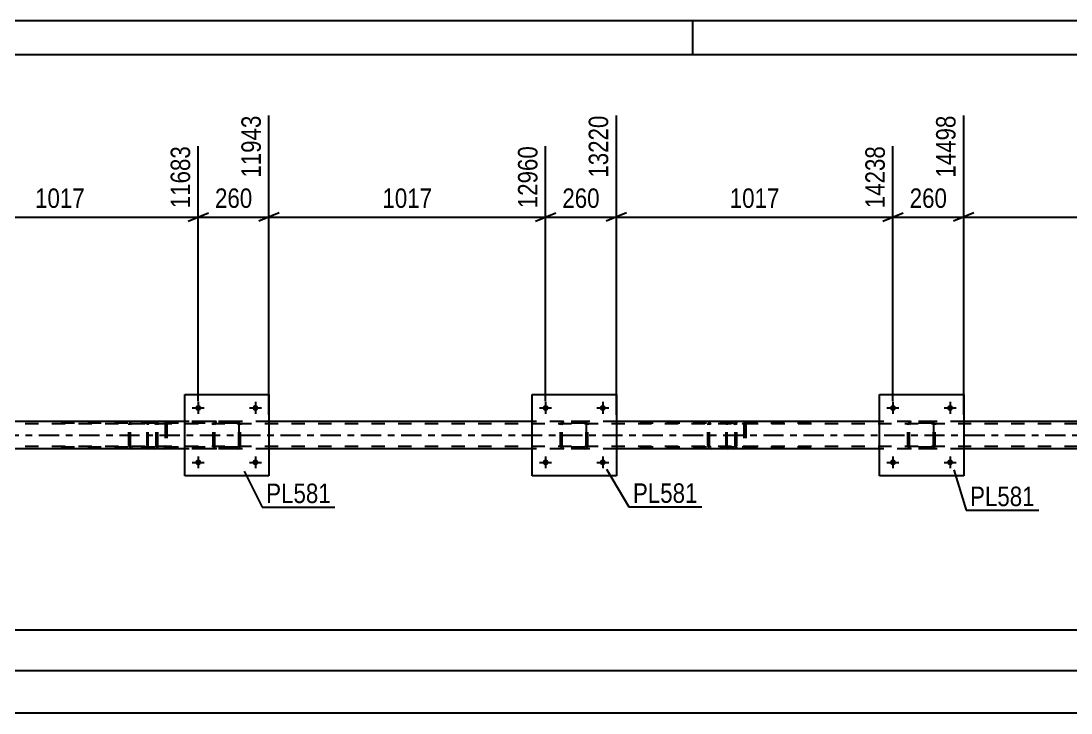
# Model space of a CAD drawing. Header units: millimetres. Extents: x 0 to 841, y 0 to 594.
# Drawn here: x 532.2 to 686.6, y 492.2 to 594 of the extents above; entities that cross this region are included whole.
import ezdxf

# ---------------------------------------------------------------- set-up
doc = ezdxf.new("R2010")
doc.units = ezdxf.units.MM
doc.linetypes.add('DXK_LINE_DOT2', pattern=[3.9198, 1.9599, -1.9599])
doc.linetypes.add('DXK_LINE_DOT3', pattern=[5.9187, 2.979, -0.9799, 0.9799, -0.9799])
doc.styles.add('Arial Narrow', font='ARIALN.TTF', dxfattribs={"height": 0.2})

# ---------------------------------------------------------------- blocks, each defined once
blk = doc.blocks.new('Unknown-404166606-1135')
at = {"color": 5, "linetype": 'Continuous'}
for p, q in [((841, 594), (0, 594)), ((631, 589), (631, 594)), ((836, 589), (5, 589))]:
    blk.add_line(p, q, dxfattribs=at)
blk = doc.blocks.new('Part-404166606-1416 - 1346')
at = {"color": 7, "linetype": 'DXK_LINE_DOT2'}
for p, q in [((738.57, 534.74), (90.91, 534.74)), ((568.65, 535.06), (556.25, 535.06)), ((619.73, 535.06), (607.33, 535.06)), ((670.81, 535.06), (658.41, 535.06)), ((738.57, 531.38), (90.91, 531.38)), ((568.65, 531.06), (556.25, 531.06)), ((619.73, 531.06), (607.33, 531.06)), ((670.81, 531.06), (658.41, 531.06))]:
    blk.add_line(p, q, dxfattribs=at)
at = {"color": 2, "linetype": 'Continuous'}
for p, q in [((556.25, 535.06), (517.57, 535.06)), ((607.33, 535.06), (568.65, 535.06)), ((658.41, 535.06), (619.73, 535.06)), ((709.49, 535.06), (670.81, 535.06)), ((556.25, 531.06), (517.57, 531.06)), ((607.33, 531.06), (568.65, 531.06)), ((658.41, 531.06), (619.73, 531.06)), ((709.49, 531.06), (670.81, 531.06))]:
    blk.add_line(p, q, dxfattribs=at)
at = {"color": 7, "linetype": 'DXK_LINE_DOT3'}
blk.add_line((90.91, 533.06), (738.57, 533.06), dxfattribs=at)
blk = doc.blocks.new('Part-404166606-20052 - 1346')
at = {"color": 2, "linetype": 'Continuous'}
for p, q in [((658.41, 527.06), (658.41, 539.06)), ((658.41, 539.06), (670.81, 539.06)), ((670.81, 539.06), (670.81, 527.06)), ((670.81, 527.06), (658.41, 527.06))]:
    blk.add_line(p, q, dxfattribs=at)
blk = doc.blocks.new('Part-404166606-1513 - 1346')
at = {"color": 7, "linetype": 'DXK_LINE_DOT2'}
for p, q in [((635.91, 534.76), (635.89, 534.58)), ((635.89, 531.54), (635.89, 534.58)), ((635.97, 534.91), (635.91, 534.76)), ((636.06, 535.02), (635.97, 534.91)), ((636.02, 534.58), (636.03, 534.67)), ((636.02, 531.54), (636.02, 534.58)), ((636.03, 534.67), (636.06, 534.75)), ((636.16, 535.06), (636.06, 535.02)), ((636.06, 534.75), (636.11, 534.8)), ((636.11, 534.8), (636.16, 534.82)), ((648.32, 535.06), (636.16, 535.06)), ((648.32, 534.82), (636.16, 534.82)), ((637.44, 534.82), (637.44, 535.06)), ((638.44, 535.02), (638.25, 535.06)), ((638.25, 534.82), (638.35, 534.8)), ((638.35, 534.8), (638.43, 534.75)), ((638.43, 534.75), (638.48, 534.67)), ((638.48, 534.67), (638.5, 534.58)), ((638.5, 534.58), (638.5, 531.54)), ((638.74, 534.66), (638.72, 534.76)), ((638.75, 534.58), (638.74, 534.66)), ((638.75, 534.58), (638.75, 531.54)), ((635.89, 531.54), (635.91, 531.35)), ((635.91, 531.35), (635.97, 531.2)), ((635.97, 531.2), (636.06, 531.09)), ((636.03, 531.44), (636.02, 531.54)), ((636.06, 531.37), (636.03, 531.44)), ((636.11, 531.31), (636.06, 531.37)), ((636.16, 531.3), (636.11, 531.31)), ((648.32, 531.3), (636.16, 531.3)), ((637.44, 531.06), (637.44, 531.3)), ((638.35, 531.31), (638.25, 531.3)), ((638.43, 531.37), (638.35, 531.31)), ((638.48, 531.44), (638.43, 531.37)), ((638.5, 531.54), (638.48, 531.44)), ((638.72, 531.35), (638.74, 531.45)), ((638.74, 531.45), (638.75, 531.54)), ((636.06, 531.09), (636.16, 531.06)), ((648.32, 531.06), (636.16, 531.06)), ((638.25, 531.06), (638.44, 531.09))]:
    blk.add_line(p, q, dxfattribs=at)
for centre, start, end in [((638.27, 534.56), 23.8494, 68.8059), ((638.27, 531.55), 291.1941, 336.1506)]:
    blk.add_arc(centre, 0.492, start, end, dxfattribs=at)
blk = doc.blocks.new('Part-404166606-1514 - 1346')
at = {"color": 7, "linetype": 'DXK_LINE_DOT2'}
for p, q in [((550.78, 534.76), (550.75, 534.58)), ((550.75, 531.54), (550.75, 534.58)), ((550.83, 534.91), (550.78, 534.76)), ((550.92, 535.02), (550.83, 534.91)), ((550.89, 534.58), (550.9, 534.67)), ((550.89, 531.54), (550.89, 534.58)), ((550.9, 534.67), (550.93, 534.75)), ((551.03, 535.06), (550.92, 535.02)), ((550.93, 534.75), (550.97, 534.8)), ((550.97, 534.8), (551.03, 534.82)), ((563.18, 535.06), (551.03, 535.06)), ((563.18, 534.82), (551.03, 534.82)), ((552.3, 534.82), (552.3, 535.06)), ((553.31, 535.02), (553.12, 535.06)), ((553.12, 534.82), (553.21, 534.8)), ((553.21, 534.8), (553.29, 534.75)), ((553.29, 534.75), (553.35, 534.67)), ((553.35, 534.67), (553.37, 534.58)), ((553.37, 534.58), (553.37, 531.54)), ((553.6, 534.66), (553.58, 534.76)), ((553.62, 534.58), (553.6, 534.66)), ((553.62, 534.58), (553.62, 531.54)), ((550.75, 531.54), (550.78, 531.35)), ((550.78, 531.35), (550.83, 531.2)), ((550.83, 531.2), (550.92, 531.09)), ((550.9, 531.44), (550.89, 531.54)), ((550.93, 531.37), (550.9, 531.44)), ((550.97, 531.31), (550.93, 531.37)), ((551.03, 531.3), (550.97, 531.31)), ((563.18, 531.3), (551.03, 531.3)), ((552.3, 531.06), (552.3, 531.3)), ((553.21, 531.31), (553.12, 531.3)), ((553.29, 531.37), (553.21, 531.31)), ((553.35, 531.44), (553.29, 531.37)), ((553.37, 531.54), (553.35, 531.44)), ((553.58, 531.35), (553.6, 531.45)), ((553.6, 531.45), (553.62, 531.54)), ((550.92, 531.09), (551.03, 531.06)), ((563.18, 531.06), (551.03, 531.06)), ((553.12, 531.06), (553.31, 531.09))]:
    blk.add_line(p, q, dxfattribs=at)
for centre, start, end in [((553.13, 534.56), 23.8494, 68.8059), ((553.13, 531.55), 291.1941, 336.1506)]:
    blk.add_arc(centre, 0.492, start, end, dxfattribs=at)
blk = doc.blocks.new('Part-404166606-1521 - 1346')
at = {"color": 7, "linetype": 'DXK_LINE_DOT2'}
for p, q in [((636.92, 535.06), (621.94, 535.06)), ((636.92, 534.82), (621.94, 534.82)), ((633.2, 534.66), (633.18, 534.58)), ((633.18, 531.54), (633.18, 534.58)), ((633.22, 534.76), (633.2, 534.66)), ((633.43, 534.58), (633.45, 534.67)), ((633.43, 531.54), (633.43, 534.58)), ((633.45, 534.67), (633.51, 534.75)), ((633.69, 535.06), (633.49, 535.02)), ((633.51, 534.75), (633.59, 534.8)), ((633.59, 534.8), (633.69, 534.82)), ((637.12, 535.02), (636.92, 535.06)), ((636.92, 534.82), (637.02, 534.8)), ((637.02, 534.8), (637.11, 534.75)), ((637.11, 534.75), (637.16, 534.67)), ((637.16, 534.67), (637.18, 534.58)), ((637.18, 531.54), (637.18, 534.58)), ((637.42, 534.66), (637.4, 534.76)), ((637.44, 534.58), (637.42, 534.66)), ((637.44, 531.54), (637.44, 534.58)), ((636.92, 531.3), (621.94, 531.3)), ((633.18, 531.54), (633.2, 531.45)), ((633.2, 531.45), (633.22, 531.35)), ((633.45, 531.44), (633.43, 531.54)), ((633.51, 531.37), (633.45, 531.44)), ((633.59, 531.31), (633.51, 531.37)), ((633.69, 531.3), (633.59, 531.31)), ((637.02, 531.31), (636.92, 531.3)), ((637.11, 531.37), (637.02, 531.31)), ((637.16, 531.44), (637.11, 531.37)), ((637.18, 531.54), (637.16, 531.44)), ((637.4, 531.35), (637.42, 531.45)), ((637.42, 531.45), (637.44, 531.54)), ((636.92, 531.06), (621.94, 531.06)), ((633.49, 531.09), (633.69, 531.06)), ((636.92, 531.06), (637.12, 531.09))]:
    blk.add_line(p, q, dxfattribs=at)
for centre, start, end in [((633.67, 534.55), 110.7583, 155.68), ((636.94, 534.55), 24.32, 69.2417), ((633.67, 531.56), 204.32, 249.2417), ((636.94, 531.56), 290.7583, 335.68)]:
    blk.add_arc(centre, 0.496, start, end, dxfattribs=at)
blk = doc.blocks.new('Part-404166606-1522 - 1346')
at = {"color": 7, "linetype": 'DXK_LINE_DOT2'}
for p, q in [((551.79, 535.06), (536.8, 535.06)), ((551.79, 534.82), (536.8, 534.82)), ((548.06, 534.66), (548.04, 534.58)), ((548.04, 531.54), (548.04, 534.58)), ((548.08, 534.76), (548.06, 534.66)), ((548.3, 534.58), (548.32, 534.67)), ((548.3, 531.54), (548.3, 534.58)), ((548.32, 534.67), (548.38, 534.75)), ((548.56, 535.06), (548.36, 535.02)), ((548.38, 534.75), (548.46, 534.8)), ((548.46, 534.8), (548.56, 534.82)), ((551.99, 535.02), (551.79, 535.06)), ((551.79, 534.82), (551.89, 534.8)), ((551.89, 534.8), (551.97, 534.75)), ((551.97, 534.75), (552.03, 534.67)), ((552.03, 534.67), (552.05, 534.58)), ((552.05, 531.54), (552.05, 534.58)), ((552.28, 534.66), (552.26, 534.76)), ((552.3, 534.58), (552.28, 534.66)), ((552.3, 531.54), (552.3, 534.58)), ((551.79, 531.3), (536.8, 531.3)), ((548.04, 531.54), (548.06, 531.45)), ((548.06, 531.45), (548.08, 531.35)), ((548.32, 531.44), (548.3, 531.54)), ((548.38, 531.37), (548.32, 531.44)), ((548.46, 531.31), (548.38, 531.37)), ((548.56, 531.3), (548.46, 531.31)), ((551.89, 531.31), (551.79, 531.3)), ((551.97, 531.37), (551.89, 531.31)), ((552.03, 531.44), (551.97, 531.37)), ((552.05, 531.54), (552.03, 531.44)), ((552.26, 531.35), (552.28, 531.45)), ((552.28, 531.45), (552.3, 531.54)), ((551.79, 531.06), (536.8, 531.06)), ((548.36, 531.09), (548.56, 531.06)), ((551.79, 531.06), (551.99, 531.09))]:
    blk.add_line(p, q, dxfattribs=at)
for centre, start, end in [((548.54, 534.55), 110.7583, 155.68), ((551.81, 534.55), 24.32, 69.2417), ((548.54, 531.56), 204.32, 249.2417), ((551.81, 531.56), 290.7583, 335.68)]:
    blk.add_arc(centre, 0.496, start, end, dxfattribs=at)
blk = doc.blocks.new('Part-404166606-20047 - 1346')
at = {"color": 7, "linetype": 'DXK_LINE_DOT2'}
for p, q in [((560.45, 534.58), (560.48, 534.76)), ((560.48, 534.76), (560.45, 534.58)), ((560.45, 531.54), (560.45, 534.58)), ((560.45, 531.54), (560.45, 534.58)), ((560.69, 534.58), (560.71, 534.67)), ((560.69, 531.54), (560.69, 534.58)), ((560.69, 531.54), (560.69, 534.58)), ((560.71, 534.67), (560.76, 534.75)), ((560.74, 535.02), (560.93, 535.06)), ((560.93, 535.06), (560.74, 535.02)), ((560.76, 534.75), (560.84, 534.8)), ((560.84, 534.8), (560.93, 534.82)), ((563.97, 535.06), (560.93, 535.06)), ((563.97, 534.82), (560.93, 534.82)), ((563.97, 535.06), (564.15, 535.02)), ((564.15, 535.02), (563.97, 535.06)), ((563.97, 534.82), (564.06, 534.8)), ((564.06, 534.8), (564.14, 534.75)), ((564.14, 534.75), (564.19, 534.67)), ((564.19, 534.67), (564.21, 534.58)), ((564.21, 531.54), (564.21, 534.58)), ((564.21, 534.58), (564.21, 531.54)), ((564.41, 534.76), (564.45, 534.58)), ((564.45, 534.58), (564.41, 534.76)), ((564.45, 531.54), (564.45, 534.58)), ((564.45, 531.54), (564.45, 534.58)), ((560.48, 531.35), (560.45, 531.54)), ((560.45, 531.54), (560.48, 531.35)), ((560.71, 531.44), (560.69, 531.54)), ((560.76, 531.37), (560.71, 531.44)), ((560.84, 531.31), (560.76, 531.37)), ((560.93, 531.3), (560.84, 531.31)), ((563.97, 531.3), (560.93, 531.3)), ((564.06, 531.31), (563.97, 531.3)), ((564.14, 531.37), (564.06, 531.31)), ((564.19, 531.44), (564.14, 531.37)), ((564.21, 531.54), (564.19, 531.44)), ((564.45, 531.54), (564.41, 531.35)), ((564.41, 531.35), (564.45, 531.54)), ((560.93, 531.06), (560.74, 531.09)), ((560.74, 531.09), (560.93, 531.06)), ((563.97, 531.06), (560.93, 531.06)), ((564.15, 531.09), (563.97, 531.06)), ((563.97, 531.06), (564.15, 531.09))]:
    blk.add_line(p, q, dxfattribs=at)
at = {"color": 7, "linetype": 'DXK_LINE_DOT3'}
blk.add_line((562.45, 533.06), (562.45, 533.06), dxfattribs=at)
at = {"color": 7, "linetype": 'DXK_LINE_DOT2'}
for centre, start, end in [((560.93, 534.58), 112.5, 157.5), ((560.93, 534.58), 112.5, 157.5), ((563.97, 534.58), 22.5, 67.5), ((563.97, 534.58), 22.5, 67.5), ((560.93, 531.54), 202.5, 247.5), ((560.93, 531.54), 202.5, 247.5), ((563.97, 531.54), 292.5, 337.5), ((563.97, 531.54), 292.5, 337.5)]:
    blk.add_arc(centre, 0.48, start, end, dxfattribs=at)
blk = doc.blocks.new('Part-404166606-20048 - 1346')
at = {"color": 2, "linetype": 'Continuous'}
for p, q in [((556.25, 527.06), (556.25, 539.06)), ((556.25, 539.06), (568.65, 539.06)), ((568.65, 539.06), (568.65, 527.06)), ((568.65, 527.06), (556.25, 527.06))]:
    blk.add_line(p, q, dxfattribs=at)
blk = doc.blocks.new('Part-404166606-20049 - 1346')
at = {"color": 7, "linetype": 'DXK_LINE_DOT2'}
for p, q in [((611.53, 534.58), (611.57, 534.76)), ((611.57, 534.76), (611.53, 534.58)), ((611.53, 531.54), (611.53, 534.58)), ((611.53, 531.54), (611.53, 534.58)), ((611.77, 534.58), (611.79, 534.67)), ((611.77, 531.54), (611.77, 534.58)), ((611.77, 531.54), (611.77, 534.58)), ((611.79, 534.67), (611.84, 534.75)), ((611.82, 535.02), (612.01, 535.06)), ((612.01, 535.06), (611.82, 535.02)), ((611.84, 534.75), (611.92, 534.8)), ((611.92, 534.8), (612.01, 534.82)), ((615.05, 535.06), (612.01, 535.06)), ((615.05, 534.82), (612.01, 534.82)), ((615.05, 535.06), (615.23, 535.02)), ((615.23, 535.02), (615.05, 535.06)), ((615.05, 534.82), (615.14, 534.8)), ((615.14, 534.8), (615.22, 534.75)), ((615.22, 534.75), (615.27, 534.67)), ((615.27, 534.67), (615.29, 534.58)), ((615.29, 531.54), (615.29, 534.58)), ((615.29, 534.58), (615.29, 531.54)), ((615.49, 534.76), (615.53, 534.58)), ((615.53, 534.58), (615.49, 534.76)), ((615.53, 531.54), (615.53, 534.58)), ((615.53, 531.54), (615.53, 534.58)), ((611.57, 531.35), (611.53, 531.54)), ((611.53, 531.54), (611.57, 531.35)), ((611.79, 531.44), (611.77, 531.54)), ((611.84, 531.37), (611.79, 531.44)), ((611.92, 531.31), (611.84, 531.37)), ((612.01, 531.3), (611.92, 531.31)), ((615.05, 531.3), (612.01, 531.3)), ((615.14, 531.31), (615.05, 531.3)), ((615.22, 531.37), (615.14, 531.31)), ((615.27, 531.44), (615.22, 531.37)), ((615.29, 531.54), (615.27, 531.44)), ((615.53, 531.54), (615.49, 531.35)), ((615.49, 531.35), (615.53, 531.54)), ((612.01, 531.06), (611.82, 531.09)), ((611.82, 531.09), (612.01, 531.06)), ((615.05, 531.06), (612.01, 531.06)), ((615.23, 531.09), (615.05, 531.06)), ((615.05, 531.06), (615.23, 531.09))]:
    blk.add_line(p, q, dxfattribs=at)
at = {"color": 7, "linetype": 'DXK_LINE_DOT3'}
blk.add_line((613.53, 533.06), (613.53, 533.06), dxfattribs=at)
at = {"color": 7, "linetype": 'DXK_LINE_DOT2'}
for centre, start, end in [((612.01, 534.58), 112.5, 157.5), ((612.01, 534.58), 112.5, 157.5), ((615.05, 534.58), 22.5, 67.5), ((615.05, 534.58), 22.5, 67.5), ((612.01, 531.54), 202.5, 247.5), ((612.01, 531.54), 202.5, 247.5), ((615.05, 531.54), 292.5, 337.5), ((615.05, 531.54), 292.5, 337.5)]:
    blk.add_arc(centre, 0.48, start, end, dxfattribs=at)
blk = doc.blocks.new('Part-404166606-20050 - 1346')
at = {"color": 2, "linetype": 'Continuous'}
for p, q in [((607.33, 527.06), (607.33, 539.06)), ((607.33, 539.06), (619.73, 539.06)), ((619.73, 539.06), (619.73, 527.06)), ((619.73, 527.06), (607.33, 527.06))]:
    blk.add_line(p, q, dxfattribs=at)
blk = doc.blocks.new('Part-404166606-20051 - 1346')
at = {"color": 7, "linetype": 'DXK_LINE_DOT2'}
for p, q in [((662.61, 534.58), (662.65, 534.76)), ((662.65, 534.76), (662.61, 534.58)), ((662.61, 531.54), (662.61, 534.58)), ((662.61, 531.54), (662.61, 534.58)), ((662.85, 534.58), (662.87, 534.67)), ((662.85, 531.54), (662.85, 534.58)), ((662.85, 531.54), (662.85, 534.58)), ((662.87, 534.67), (662.92, 534.75)), ((662.91, 535.02), (663.09, 535.06)), ((663.09, 535.06), (662.91, 535.02)), ((662.92, 534.75), (663, 534.8)), ((663, 534.8), (663.09, 534.82)), ((666.13, 535.06), (663.09, 535.06)), ((666.13, 534.82), (663.09, 534.82)), ((666.13, 535.06), (666.31, 535.02)), ((666.31, 535.02), (666.13, 535.06)), ((666.13, 534.82), (666.22, 534.8)), ((666.22, 534.8), (666.3, 534.75)), ((666.3, 534.75), (666.35, 534.67)), ((666.35, 534.67), (666.37, 534.58)), ((666.37, 531.54), (666.37, 534.58)), ((666.37, 534.58), (666.37, 531.54)), ((666.57, 534.76), (666.61, 534.58)), ((666.61, 534.58), (666.57, 534.76)), ((666.61, 531.54), (666.61, 534.58)), ((666.61, 531.54), (666.61, 534.58)), ((662.65, 531.35), (662.61, 531.54)), ((662.61, 531.54), (662.65, 531.35)), ((662.87, 531.44), (662.85, 531.54)), ((662.92, 531.37), (662.87, 531.44)), ((663, 531.31), (662.92, 531.37)), ((663.09, 531.3), (663, 531.31)), ((666.13, 531.3), (663.09, 531.3)), ((666.22, 531.31), (666.13, 531.3)), ((666.3, 531.37), (666.22, 531.31)), ((666.35, 531.44), (666.3, 531.37)), ((666.37, 531.54), (666.35, 531.44)), ((666.61, 531.54), (666.57, 531.35)), ((666.57, 531.35), (666.61, 531.54)), ((663.09, 531.06), (662.91, 531.09)), ((662.91, 531.09), (663.09, 531.06)), ((666.13, 531.06), (663.09, 531.06)), ((666.31, 531.09), (666.13, 531.06)), ((666.13, 531.06), (666.31, 531.09))]:
    blk.add_line(p, q, dxfattribs=at)
at = {"color": 7, "linetype": 'DXK_LINE_DOT3'}
blk.add_line((664.61, 533.06), (664.61, 533.06), dxfattribs=at)
at = {"color": 7, "linetype": 'DXK_LINE_DOT2'}
for centre, start, end in [((663.09, 534.58), 112.5, 157.5), ((663.09, 534.58), 112.5, 157.5), ((666.13, 534.58), 22.5, 67.5), ((666.13, 534.58), 22.5, 67.5), ((663.09, 531.54), 202.5, 247.5), ((663.09, 531.54), 202.5, 247.5), ((666.13, 531.54), 292.5, 337.5), ((666.13, 531.54), 292.5, 337.5)]:
    blk.add_arc(centre, 0.48, start, end, dxfattribs=at)
blk = doc.blocks.new('Bolt-404166606-20074 - 1346')
at = {"linetype": 'Continuous'}
for points in [[(558.69, 529.06, -1), (557.81, 529.06, -1)], [(567.09, 529.06, -1), (566.21, 529.06, -1)]]:
    blk.add_hatch(color=1, dxfattribs=at).paths.add_polyline_path(points)
at = {"color": 1, "linetype": 'Continuous'}
for p, q in [((558.25, 529.94), (558.25, 528.18)), ((566.65, 529.94), (566.65, 528.18)), ((557.37, 529.06), (559.13, 529.06)), ((565.77, 529.06), (567.53, 529.06))]:
    blk.add_line(p, q, dxfattribs=at)
blk = doc.blocks.new('Bolt-404166606-20075 - 1346')
at = {"linetype": 'Continuous'}
for points in [[(558.69, 537.06, -1), (557.81, 537.06, -1)], [(567.09, 537.06, -1), (566.21, 537.06, -1)]]:
    blk.add_hatch(color=1, dxfattribs=at).paths.add_polyline_path(points)
at = {"color": 1, "linetype": 'Continuous'}
for p, q in [((558.25, 537.94), (558.25, 536.18)), ((566.65, 537.94), (566.65, 536.18)), ((557.37, 537.06), (559.13, 537.06)), ((565.77, 537.06), (567.53, 537.06))]:
    blk.add_line(p, q, dxfattribs=at)
blk = doc.blocks.new('Bolt-404166606-20076 - 1346')
at = {"linetype": 'Continuous'}
for points in [[(609.77, 529.06, -1), (608.89, 529.06, -1)], [(618.17, 529.06, -1), (617.29, 529.06, -1)]]:
    blk.add_hatch(color=1, dxfattribs=at).paths.add_polyline_path(points)
at = {"color": 1, "linetype": 'Continuous'}
for p, q in [((609.33, 529.94), (609.33, 528.18)), ((617.73, 529.94), (617.73, 528.18)), ((608.45, 529.06), (610.21, 529.06)), ((616.85, 529.06), (618.61, 529.06))]:
    blk.add_line(p, q, dxfattribs=at)
blk = doc.blocks.new('Bolt-404166606-20077 - 1346')
at = {"linetype": 'Continuous'}
for points in [[(609.77, 537.06, -1), (608.89, 537.06, -1)], [(618.17, 537.06, -1), (617.29, 537.06, -1)]]:
    blk.add_hatch(color=1, dxfattribs=at).paths.add_polyline_path(points)
at = {"color": 1, "linetype": 'Continuous'}
for p, q in [((609.33, 537.94), (609.33, 536.18)), ((617.73, 537.94), (617.73, 536.18)), ((608.45, 537.06), (610.21, 537.06)), ((616.85, 537.06), (618.61, 537.06))]:
    blk.add_line(p, q, dxfattribs=at)
blk = doc.blocks.new('Bolt-404166606-20078 - 1346')
at = {"linetype": 'Continuous'}
for points in [[(660.85, 529.06, -1), (659.97, 529.06, -1)], [(669.25, 529.06, -1), (668.37, 529.06, -1)]]:
    blk.add_hatch(color=1, dxfattribs=at).paths.add_polyline_path(points)
at = {"color": 1, "linetype": 'Continuous'}
for p, q in [((660.41, 529.94), (660.41, 528.18)), ((668.81, 529.94), (668.81, 528.18)), ((659.53, 529.06), (661.29, 529.06)), ((667.93, 529.06), (669.69, 529.06))]:
    blk.add_line(p, q, dxfattribs=at)
blk = doc.blocks.new('Bolt-404166606-20079 - 1346')
at = {"linetype": 'Continuous'}
for points in [[(660.85, 537.06, -1), (659.97, 537.06, -1)], [(669.25, 537.06, -1), (668.37, 537.06, -1)]]:
    blk.add_hatch(color=1, dxfattribs=at).paths.add_polyline_path(points)
at = {"color": 1, "linetype": 'Continuous'}
for p, q in [((660.41, 537.94), (660.41, 536.18)), ((668.81, 537.94), (668.81, 536.18)), ((659.53, 537.06), (661.29, 537.06)), ((667.93, 537.06), (669.69, 537.06))]:
    blk.add_line(p, q, dxfattribs=at)
blk = doc.blocks.new('StraightDimension-404166606-1921 - 1346')
at = {"color": 7, "linetype": 'Continuous'}
blk.add_line((90.27, 492.18), (783.59, 492.18), dxfattribs=at)
blk = doc.blocks.new('StraightDimension-404166606-14666 - 1346')
at = {"color": 7, "linetype": 'Continuous'}
blk.add_line((206.51, 504.42), (783.59, 504.42), dxfattribs=at)
blk = doc.blocks.new('StraightDimension-404166606-2054 - 1346')
at = {"color": 7, "linetype": 'Continuous'}
blk.add_line((90.91, 498.45), (783.59, 498.45), dxfattribs=at)
blk = doc.blocks.new('StraightDimension-404166606-34502 - 1346')
at = {"color": 7, "linetype": 'Continuous'}
for p, q in [((670.81, 536.06), (670.81, 580.09)), ((711.49, 538.06), (711.49, 575.59)), ((672.31, 565.75), (669.31, 564.55)), ((670.81, 565.15), (711.49, 565.15)), ((709.99, 564.55), (712.99, 565.75))]:
    blk.add_line(p, q, dxfattribs=at)
at = {"color": 0, "linetype": 'Continuous'}
blk.add_wipeout([(710.89, 576.19), (706.69, 576.19), (706.69, 565.85), (710.89, 565.85)], dxfattribs=at)
at = {"color": 0}
blk.add_wipeout([(695.41, 565.9), (695.41, 570.1), (686.89, 570.1), (686.89, 565.9)], dxfattribs=at)
at = {"color": 3, "linetype": 'Continuous', "style": 'Arial Narrow'}
blk.add_text('15515', height=2.863, rotation=90.0002, dxfattribs=at).set_placement((710.29, 566.45))
at = {"color": 3, "style": 'Arial Narrow'}
blk.add_text('1017', height=2.863, dxfattribs=at).set_placement((687.49, 566.5))
blk = doc.blocks.new('StraightDimension-404166606-34503 - 1346')
at = {"color": 7, "linetype": 'Continuous'}
for p, q in [((670.81, 536.06), (670.81, 580.09)), ((660.41, 538.06), (660.41, 575.59)), ((658.91, 564.55), (661.91, 565.75)), ((660.41, 565.15), (670.81, 565.15)), ((672.31, 565.75), (669.31, 564.55))]:
    blk.add_line(p, q, dxfattribs=at)
at = {"color": 0}
blk.add_wipeout([(668.95, 565.9), (668.95, 570.1), (662.27, 570.1), (662.27, 565.9)], dxfattribs=at)
at = {"color": 3, "style": 'Arial Narrow'}
blk.add_text('260', height=2.863, dxfattribs=at).set_placement((662.87, 566.5))
at = {"color": 0, "linetype": 'Continuous'}
blk.add_wipeout([(670.21, 580.69), (666.01, 580.69), (666.01, 570.35), (670.21, 570.35)], dxfattribs=at)
at = {"color": 3, "linetype": 'Continuous', "style": 'Arial Narrow'}
blk.add_text('14498', height=2.863, rotation=90.0002, dxfattribs=at).set_placement((669.61, 570.95))
blk = doc.blocks.new('StraightDimension-404166606-34504 - 1346')
at = {"color": 7, "linetype": 'Continuous'}
for p, q in [((619.73, 536.06), (619.73, 580.09)), ((660.41, 538.06), (660.41, 575.59)), ((621.23, 565.75), (618.23, 564.55)), ((619.73, 565.15), (660.41, 565.15)), ((658.91, 564.55), (661.91, 565.75))]:
    blk.add_line(p, q, dxfattribs=at)
at = {"color": 0, "linetype": 'Continuous'}
blk.add_wipeout([(659.81, 576.19), (655.61, 576.19), (655.61, 565.85), (659.81, 565.85)], dxfattribs=at)
at = {"color": 0}
blk.add_wipeout([(644.33, 565.9), (644.33, 570.1), (635.81, 570.1), (635.81, 565.9)], dxfattribs=at)
at = {"color": 3, "linetype": 'Continuous', "style": 'Arial Narrow'}
blk.add_text('14238', height=2.863, rotation=90.0002, dxfattribs=at).set_placement((659.21, 566.45))
at = {"color": 3, "style": 'Arial Narrow'}
blk.add_text('1017', height=2.863, dxfattribs=at).set_placement((636.41, 566.5))
blk = doc.blocks.new('StraightDimension-404166606-34505 - 1346')
at = {"color": 7, "linetype": 'Continuous'}
for p, q in [((619.73, 536.06), (619.73, 580.09)), ((609.33, 538.06), (609.33, 575.59)), ((607.83, 564.55), (610.83, 565.75)), ((609.33, 565.15), (619.73, 565.15)), ((621.23, 565.75), (618.23, 564.55))]:
    blk.add_line(p, q, dxfattribs=at)
at = {"color": 0}
blk.add_wipeout([(617.87, 565.9), (617.87, 570.1), (611.19, 570.1), (611.19, 565.9)], dxfattribs=at)
at = {"color": 3, "style": 'Arial Narrow'}
blk.add_text('260', height=2.863, dxfattribs=at).set_placement((611.79, 566.5))
at = {"color": 0, "linetype": 'Continuous'}
blk.add_wipeout([(619.13, 580.69), (614.93, 580.69), (614.93, 570.35), (619.13, 570.35)], dxfattribs=at)
at = {"color": 3, "linetype": 'Continuous', "style": 'Arial Narrow'}
blk.add_text('13220', height=2.863, rotation=90.0002, dxfattribs=at).set_placement((618.53, 570.95))
blk = doc.blocks.new('StraightDimension-404166606-34506 - 1346')
at = {"color": 7, "linetype": 'Continuous'}
for p, q in [((568.65, 536.06), (568.65, 580.09)), ((609.33, 538.06), (609.33, 575.59)), ((570.15, 565.75), (567.15, 564.55)), ((568.65, 565.15), (609.33, 565.15)), ((607.83, 564.55), (610.83, 565.75))]:
    blk.add_line(p, q, dxfattribs=at)
at = {"color": 0, "linetype": 'Continuous'}
blk.add_wipeout([(608.73, 576.19), (604.53, 576.19), (604.53, 565.85), (608.73, 565.85)], dxfattribs=at)
at = {"color": 0}
blk.add_wipeout([(593.24, 565.9), (593.24, 570.1), (584.73, 570.1), (584.73, 565.9)], dxfattribs=at)
at = {"color": 3, "linetype": 'Continuous', "style": 'Arial Narrow'}
blk.add_text('12960', height=2.863, rotation=90.0002, dxfattribs=at).set_placement((608.13, 566.45))
at = {"color": 3, "style": 'Arial Narrow'}
blk.add_text('1017', height=2.863, dxfattribs=at).set_placement((585.33, 566.5))
blk = doc.blocks.new('StraightDimension-404166606-34507 - 1346')
at = {"color": 7, "linetype": 'Continuous'}
for p, q in [((568.65, 536.06), (568.65, 580.09)), ((558.25, 538.06), (558.25, 575.59)), ((556.75, 564.55), (559.75, 565.75)), ((558.25, 565.15), (568.65, 565.15)), ((570.15, 565.75), (567.15, 564.55))]:
    blk.add_line(p, q, dxfattribs=at)
at = {"color": 0}
blk.add_wipeout([(566.79, 565.9), (566.79, 570.1), (560.11, 570.1), (560.11, 565.9)], dxfattribs=at)
at = {"color": 3, "style": 'Arial Narrow'}
blk.add_text('260', height=2.863, dxfattribs=at).set_placement((560.71, 566.5))
at = {"color": 0, "linetype": 'Continuous'}
blk.add_wipeout([(568.05, 580.69), (563.85, 580.69), (563.85, 570.35), (568.05, 570.35)], dxfattribs=at)
at = {"color": 3, "linetype": 'Continuous', "style": 'Arial Narrow'}
blk.add_text('11943', height=2.863, rotation=90.0002, dxfattribs=at).set_placement((567.45, 570.95))
blk = doc.blocks.new('StraightDimension-404166606-34508 - 1346')
at = {"color": 7, "linetype": 'Continuous'}
for p, q in [((517.57, 536.06), (517.57, 580.09)), ((558.25, 538.06), (558.25, 575.59)), ((519.07, 565.75), (516.07, 564.55)), ((517.57, 565.15), (558.25, 565.15)), ((556.75, 564.55), (559.75, 565.75))]:
    blk.add_line(p, q, dxfattribs=at)
at = {"color": 0, "linetype": 'Continuous'}
blk.add_wipeout([(557.65, 576.19), (553.45, 576.19), (553.45, 565.85), (557.65, 565.85)], dxfattribs=at)
at = {"color": 0}
blk.add_wipeout([(542.16, 565.9), (542.16, 570.1), (533.65, 570.1), (533.65, 565.9)], dxfattribs=at)
at = {"color": 3, "linetype": 'Continuous', "style": 'Arial Narrow'}
blk.add_text('11683', height=2.863, rotation=90.0002, dxfattribs=at).set_placement((557.05, 566.45))
at = {"color": 3, "style": 'Arial Narrow'}
blk.add_text('1017', height=2.863, dxfattribs=at).set_placement((534.25, 566.5))
blk = doc.blocks.new('Mark-404166606-39561 - 1346')
at = {"color": 0}
blk.add_wipeout([(577.75, 523.07), (577.75, 526.07), (568.24, 526.07), (568.24, 523.07)], dxfattribs=at)
blk.add_wipeout([(577.75, 523.07), (577.75, 526.07), (568.24, 526.07), (568.24, 523.07)], dxfattribs=at)
at = {"color": 30, "linetype": 'Continuous'}
for p, q in [((564.98, 527.76), (567.64, 522.47)), ((567.64, 522.47), (578.35, 522.47))]:
    blk.add_line(p, q, dxfattribs=at)
at = {"color": 3, "style": 'Arial Narrow'}
blk.add_text('PL581', height=2.863, dxfattribs=at).set_placement((568.24, 523.07))
blk = doc.blocks.new('Mark-404166606-39564 - 1346')
at = {"color": 0}
blk.add_wipeout([(631.68, 523.1), (631.68, 526.1), (622.17, 526.1), (622.17, 523.1)], dxfattribs=at)
blk.add_wipeout([(631.68, 523.1), (631.68, 526.1), (622.17, 526.1), (622.17, 523.1)], dxfattribs=at)
at = {"color": 30, "linetype": 'Continuous'}
for p, q in [((618.3, 528.05), (621.57, 522.5)), ((621.57, 522.5), (632.28, 522.5))]:
    blk.add_line(p, q, dxfattribs=at)
at = {"color": 3, "style": 'Arial Narrow'}
blk.add_text('PL581', height=2.863, dxfattribs=at).set_placement((622.17, 523.1))
blk = doc.blocks.new('Mark-404166606-39567 - 1346')
at = {"color": 0}
blk.add_wipeout([(681.26, 522.62), (681.26, 525.62), (671.75, 525.62), (671.75, 522.62)], dxfattribs=at)
blk.add_wipeout([(681.26, 522.62), (681.26, 525.62), (671.75, 525.62), (671.75, 522.62)], dxfattribs=at)
at = {"color": 30, "linetype": 'Continuous'}
for p, q in [((669.36, 527.94), (671.15, 522.02)), ((671.15, 522.02), (681.86, 522.02))]:
    blk.add_line(p, q, dxfattribs=at)
at = {"color": 3, "style": 'Arial Narrow'}
blk.add_text('PL581', height=2.863, dxfattribs=at).set_placement((671.75, 522.62))

msp = doc.modelspace()

# ---------------------------------------------------------------- block references
for name in ['Unknown-404166606-1135', 'Part-404166606-20048 - 1346', 'Part-404166606-20050 - 1346', 'Part-404166606-20052 - 1346', 'Bolt-404166606-20075 - 1346', 'Bolt-404166606-20077 - 1346', 'Bolt-404166606-20079 - 1346', 'Part-404166606-1416 - 1346', 'Part-404166606-1522 - 1346', 'Part-404166606-1514 - 1346', 'Part-404166606-20047 - 1346', 'Part-404166606-20049 - 1346', 'Part-404166606-1521 - 1346', 'Part-404166606-1513 - 1346', 'Part-404166606-20051 - 1346', 'Bolt-404166606-20074 - 1346', 'Bolt-404166606-20076 - 1346', 'Bolt-404166606-20078 - 1346']:
    msp.add_blockref(name, (0, 0))

# ---------------------------------------------------------------- next in the draw order: block references
for name in ['StraightDimension-404166606-34502 - 1346', 'StraightDimension-404166606-1921 - 1346']:
    msp.add_blockref(name, (0, 0))

# ---------------------------------------------------------------- next in the draw order: block references
for name in ['StraightDimension-404166606-34503 - 1346', 'StraightDimension-404166606-14666 - 1346']:
    msp.add_blockref(name, (0, 0))

# ---------------------------------------------------------------- next in the draw order: block references
for name in ['StraightDimension-404166606-34504 - 1346', 'StraightDimension-404166606-2054 - 1346']:
    msp.add_blockref(name, (0, 0))

# ---------------------------------------------------------------- next in the draw order: block references
for name in ['StraightDimension-404166606-34505 - 1346', 'Mark-404166606-39561 - 1346', 'Mark-404166606-39564 - 1346', 'Mark-404166606-39567 - 1346']:
    msp.add_blockref(name, (0, 0))

# ---------------------------------------------------------------- next in the draw order: block references
msp.add_blockref('StraightDimension-404166606-34506 - 1346', (0, 0))

# ---------------------------------------------------------------- next in the draw order: block references
msp.add_blockref('StraightDimension-404166606-34507 - 1346', (0, 0))

# ---------------------------------------------------------------- next in the draw order: block references
msp.add_blockref('StraightDimension-404166606-34508 - 1346', (0, 0))

doc.saveas('drawing.dxf')
